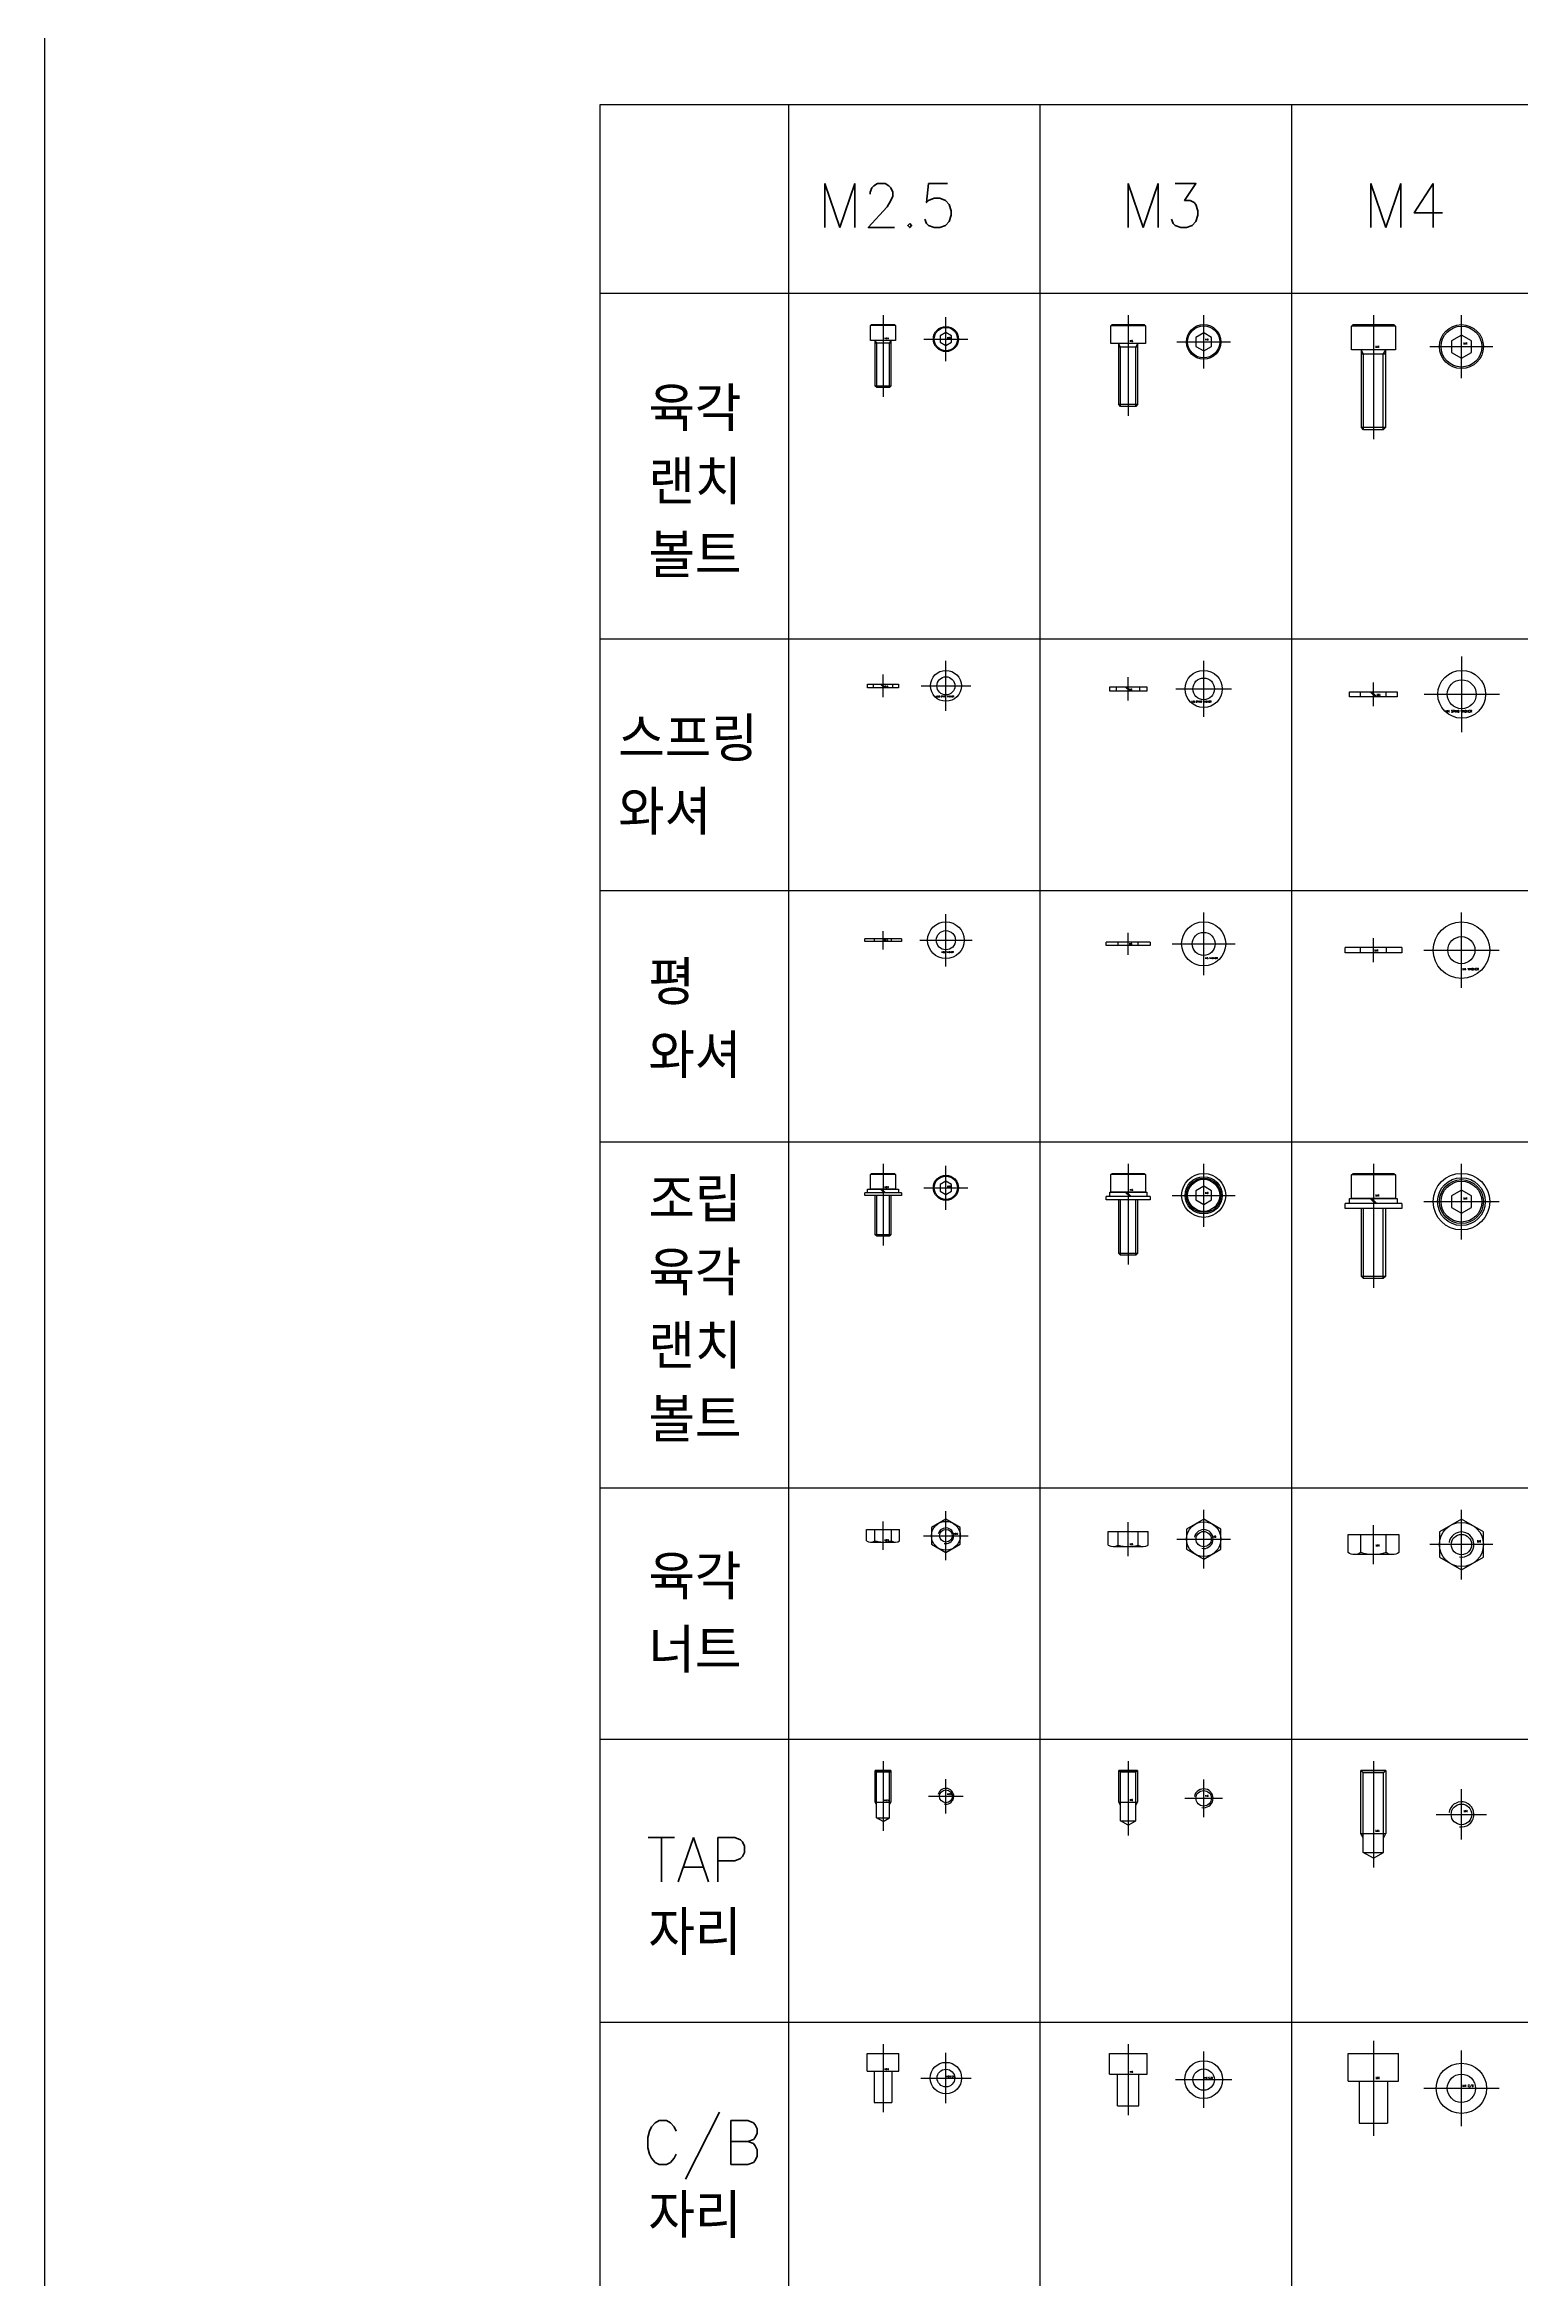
# Model space of a CAD drawing. Header units: millimetres. Extents: x -69 to 11173, y 1341 to 6119.
# Drawn here: x 2498.1 to 2733, y 5151.9 to 5507.4 of the extents above; entities that cross this region are included whole.
import ezdxf

# ---------------------------------------------------------------- set-up
doc = ezdxf.new("R2010")
doc.units = ezdxf.units.MM
for name, pattern in [('CENTER', [50.8, 31.75, -6.35, 6.35, -6.35]), ('HIDDEN', [9.525, 6.35, -3.175]), ('PHANTOM', [63.5, 31.75, -6.35, 6.35, -6.35, 6.35, -6.35])]:
    doc.linetypes.add(name, pattern=pattern)
for name, color, linetype in [('1', 220, 'CENTER'), ('3', 223, 'HIDDEN'), ('4', 3, 'PHANTOM')]:
    doc.layers.add(name, color=color, linetype=linetype)
doc.styles.get("Standard").update_dxf_attribs({"font": 'romans.shx', "bigfont": 'whgtxt.shx'})

msp = doc.modelspace()

# ---------------------------------------------------------------- linework, layer by layer
at = {"color": 8}
for p, q in [((2586.43952, 5497.83639), (3146.43952, 5497.83639)), ((2586.43952, 4920.33639), (2586.43952, 5497.83639)), ((2616.43952, 4920.33639), (2616.43952, 5497.83639)), ((2656.43952, 4920.33639), (2656.43952, 5497.83639)), ((2696.43952, 4920.33639), (2696.43952, 5497.83639)), ((2586.43952, 5467.83639), (3146.43952, 5467.83639)), ((2586.43952, 5412.83639), (3146.43952, 5412.83639)), ((2586.43952, 5372.83639), (3146.43952, 5372.83639)), ((2586.43952, 5332.83639), (3146.43952, 5332.83639)), ((2586.43952, 5277.83639), (3146.43952, 5277.83639)), ((2586.43952, 5237.83639), (3146.43952, 5237.83639)), ((2586.43952, 5192.83639), (3146.43952, 5192.83639))]:
    msp.add_line(p, q, dxfattribs=at)
for p, q in [((2629.43952, 5462.66972), (2629.60619, 5462.83639)), ((2633.43952, 5462.66972), (2629.43952, 5462.66972)), ((2629.43952, 5460.33639), (2629.43952, 5462.66972)), ((2633.43952, 5460.33639), (2629.43952, 5460.33639)), ((2629.60619, 5462.83639), (2633.27286, 5462.83639)), ((2630.18952, 5453.06192), (2630.18952, 5460.33639)), ((2632.68952, 5459.86242), (2630.18952, 5459.86242)), ((2632.68952, 5460.33639), (2632.68952, 5453.06192)), ((2633.27286, 5462.83639), (2633.43952, 5462.66972)), ((2633.43952, 5462.66972), (2633.43952, 5460.33639)), ((2641.43952, 5461.59381), (2640.53043, 5461.07018)), ((2640.53043, 5461.07018), (2640.53043, 5460.01927)), ((2640.53043, 5460.01927), (2641.43952, 5459.49563)), ((2642.34861, 5461.07018), (2641.43952, 5461.59381)), ((2641.43952, 5459.49563), (2642.34861, 5460.01927)), ((2642.34861, 5460.01927), (2642.34861, 5461.07018)), ((2667.68952, 5462.63639), (2667.88952, 5462.83639)), ((2673.18952, 5462.63639), (2667.68952, 5462.63639)), ((2667.68952, 5459.83639), (2667.68952, 5462.63639)), ((2673.18952, 5459.83639), (2667.68952, 5459.83639)), ((2667.88952, 5462.83639), (2672.98952, 5462.83639)), ((2668.93952, 5450.10702), (2668.93952, 5459.83639)), ((2671.93952, 5459.83639), (2671.93952, 5450.10702)), ((2672.98952, 5462.83639), (2673.18952, 5462.63639)), ((2673.18952, 5462.63639), (2673.18952, 5459.83639)), ((2682.43952, 5461.52889), (2681.18952, 5460.80889)), ((2681.18952, 5460.80889), (2681.18952, 5459.36389)), ((2683.68952, 5460.80889), (2682.43952, 5461.52889)), ((2683.68952, 5459.36389), (2683.68952, 5460.80889)), ((2705.93952, 5462.58184), (2706.19407, 5462.83639)), ((2705.93952, 5458.83639), (2705.93952, 5462.58184)), ((2712.93952, 5462.58184), (2705.93952, 5462.58184)), ((2706.19407, 5462.83639), (2712.68498, 5462.83639)), ((2712.68498, 5462.83639), (2712.93952, 5462.58184)), ((2712.93952, 5462.58184), (2712.93952, 5458.83639)), ((2723.43952, 5461.1723), (2721.84861, 5460.25593)), ((2721.84861, 5460.25593), (2721.84861, 5458.41684)), ((2725.03043, 5460.25593), (2723.43952, 5461.1723)), ((2725.03043, 5458.41684), (2725.03043, 5460.25593)), ((2671.93952, 5459.26763), (2668.93952, 5459.26763)), ((2681.18952, 5459.36389), (2682.43952, 5458.64389)), ((2682.43952, 5458.64389), (2683.68952, 5459.36389)), ((2712.93952, 5458.83639), (2705.93952, 5458.83639)), ((2707.53043, 5446.45356), (2707.53043, 5458.83639)), ((2711.34861, 5458.11251), (2707.53043, 5458.11251)), ((2711.34861, 5458.83639), (2711.34861, 5446.45356)), ((2721.84861, 5458.41684), (2723.43952, 5457.50048)), ((2723.43952, 5457.50048), (2725.03043, 5458.41684)), ((2632.68952, 5453.06192), (2630.18952, 5453.06192)), ((2630.43309, 5452.83639), (2630.18952, 5453.06192)), ((2632.44592, 5452.83639), (2630.43309, 5452.83639)), ((2632.68952, 5453.06192), (2632.44592, 5452.83639)), ((2671.93952, 5450.10702), (2668.93952, 5450.10702)), ((2669.21016, 5449.83639), (2668.93952, 5450.10702)), ((2671.66889, 5449.83639), (2669.21016, 5449.83639)), ((2671.93952, 5450.10702), (2671.66889, 5449.83639)), ((2711.34861, 5446.45356), (2707.53043, 5446.45356)), ((2707.87487, 5446.10912), (2707.53043, 5446.45356)), ((2711.00417, 5446.10912), (2707.87487, 5446.10912)), ((2711.34861, 5446.45356), (2711.00417, 5446.10912)), ((2628.98119, 5405.08639), (2628.98119, 5405.66972)), ((2628.98119, 5405.66972), (2633.89786, 5405.66972)), ((2633.89786, 5405.08639), (2628.98119, 5405.08639)), ((2631.63397, 5405.08639), (2631.05063, 5405.66972)), ((2631.82841, 5405.08639), (2631.24508, 5405.66972)), ((2633.89786, 5405.66972), (2633.89786, 5405.08639)), ((2667.48952, 5404.53639), (2667.48952, 5405.23639)), ((2667.48952, 5405.23639), (2673.38952, 5405.23639)), ((2673.38952, 5404.53639), (2667.48952, 5404.53639)), ((2670.67286, 5404.53639), (2669.97286, 5405.23639)), ((2670.90619, 5404.53639), (2670.20619, 5405.23639)), ((2673.38952, 5405.23639), (2673.38952, 5404.53639)), ((2705.63952, 5404.43639), (2713.23952, 5404.43639)), ((2705.63952, 5403.63639), (2705.63952, 5404.43639)), ((2713.23952, 5403.63639), (2705.63952, 5403.63639)), ((2709.70619, 5403.63639), (2708.90619, 5404.43639)), ((2709.97286, 5403.63639), (2709.17286, 5404.43639)), ((2713.23952, 5404.43639), (2713.23952, 5403.63639)), ((2628.52286, 5364.71139), (2628.52286, 5365.12806)), ((2634.35619, 5365.12806), (2628.52286, 5365.12806)), ((2634.35619, 5364.71139), (2628.52286, 5364.71139)), ((2634.35619, 5365.12806), (2634.35619, 5364.71139)), ((2666.93952, 5364.08639), (2666.93952, 5364.58639)), ((2673.93952, 5364.58639), (2666.93952, 5364.58639)), ((2673.93952, 5364.08639), (2666.93952, 5364.08639)), ((2673.93952, 5364.58639), (2673.93952, 5364.08639)), ((2713.93952, 5363.73639), (2704.93952, 5363.73639)), ((2704.93952, 5362.93639), (2704.93952, 5363.73639)), ((2713.93952, 5363.73639), (2713.93952, 5362.93639)), ((2713.93952, 5362.93639), (2704.93952, 5362.93639)), ((2628.52286, 5324.33639), (2628.52286, 5324.75306)), ((2634.35619, 5324.75306), (2628.52286, 5324.75306)), ((2628.98119, 5324.75306), (2628.98119, 5325.33639)), ((2628.98119, 5325.33639), (2633.89786, 5325.33639)), ((2633.89786, 5324.75306), (2628.98119, 5324.75306)), ((2629.43952, 5327.66972), (2629.60619, 5327.83639)), ((2629.43952, 5325.33639), (2629.43952, 5327.66972)), ((2633.43952, 5327.66972), (2629.43952, 5327.66972)), ((2633.43952, 5325.33639), (2629.43952, 5325.33639)), ((2629.60619, 5327.83639), (2633.27286, 5327.83639)), ((2631.63397, 5324.75306), (2631.05063, 5325.33639)), ((2631.82841, 5324.75306), (2631.24508, 5325.33639)), ((2633.27286, 5327.83639), (2633.43952, 5327.66972)), ((2633.43952, 5327.66972), (2633.43952, 5325.33639)), ((2633.89786, 5325.33639), (2633.89786, 5324.75306)), ((2634.35619, 5324.75306), (2634.35619, 5324.33639)), ((2641.43952, 5326.59381), (2640.53043, 5326.07018)), ((2640.53043, 5326.07018), (2640.53043, 5325.01927)), ((2640.53043, 5325.01927), (2641.43952, 5324.49563)), ((2642.34861, 5326.07018), (2641.43952, 5326.59381)), ((2641.43952, 5324.49563), (2642.34861, 5325.01927)), ((2642.34861, 5325.01927), (2642.34861, 5326.07018)), ((2667.48952, 5324.13639), (2667.48952, 5324.83639)), ((2667.48952, 5324.83639), (2673.38952, 5324.83639)), ((2667.68952, 5327.63639), (2667.88952, 5327.83639)), ((2673.18952, 5327.63639), (2667.68952, 5327.63639)), ((2667.68952, 5324.83639), (2667.68952, 5327.63639)), ((2673.18952, 5324.83639), (2667.68952, 5324.83639)), ((2667.88952, 5327.83639), (2672.98952, 5327.83639)), ((2670.67286, 5324.13639), (2669.97286, 5324.83639)), ((2670.90619, 5324.13639), (2670.20619, 5324.83639)), ((2672.98952, 5327.83639), (2673.18952, 5327.63639)), ((2673.18952, 5327.63639), (2673.18952, 5324.83639)), ((2673.38952, 5324.83639), (2673.38952, 5324.13639)), ((2682.43952, 5325.77889), (2681.18952, 5325.05889)), ((2681.18952, 5325.05889), (2681.18952, 5323.61389)), ((2683.68952, 5325.05889), (2682.43952, 5325.77889)), ((2683.68952, 5323.61389), (2683.68952, 5325.05889)), ((2705.93952, 5327.58184), (2706.19407, 5327.83639)), ((2712.93952, 5327.58184), (2705.93952, 5327.58184)), ((2705.93952, 5323.83639), (2705.93952, 5327.58184)), ((2706.19407, 5327.83639), (2712.68498, 5327.83639)), ((2712.68498, 5327.83639), (2712.93952, 5327.58184)), ((2712.93952, 5327.58184), (2712.93952, 5323.83639)), ((2723.43952, 5325.1723), (2721.84861, 5324.25593)), ((2725.03043, 5324.25593), (2723.43952, 5325.1723)), ((2634.35619, 5324.33639), (2628.52286, 5324.33639)), ((2630.18952, 5318.06192), (2630.18952, 5324.33639)), ((2632.68952, 5324.33639), (2632.68952, 5318.06192)), ((2666.93952, 5323.63639), (2666.93952, 5324.13639)), ((2673.93952, 5324.13639), (2666.93952, 5324.13639)), ((2673.93952, 5323.63639), (2666.93952, 5323.63639)), ((2673.38952, 5324.13639), (2667.48952, 5324.13639)), ((2668.93952, 5315.10702), (2668.93952, 5323.63639)), ((2671.93952, 5323.63639), (2671.93952, 5315.10702)), ((2673.93952, 5324.13639), (2673.93952, 5323.63639)), ((2681.18952, 5323.61389), (2682.43952, 5322.89389)), ((2682.43952, 5322.89389), (2683.68952, 5323.61389)), ((2713.93952, 5323.03639), (2704.93952, 5323.03639)), ((2704.93952, 5322.23639), (2704.93952, 5323.03639)), ((2713.93952, 5322.23639), (2704.93952, 5322.23639)), ((2705.63952, 5323.83639), (2713.23952, 5323.83639)), ((2705.63952, 5323.03639), (2705.63952, 5323.83639)), ((2713.23952, 5323.03639), (2705.63952, 5323.03639)), ((2712.93952, 5323.83639), (2705.93952, 5323.83639)), ((2707.53043, 5311.45356), (2707.53043, 5322.23639)), ((2709.70619, 5323.03639), (2708.90619, 5323.83639)), ((2709.97286, 5323.03639), (2709.17286, 5323.83639)), ((2711.34861, 5322.23639), (2711.34861, 5311.45356)), ((2713.23952, 5323.83639), (2713.23952, 5323.03639)), ((2713.93952, 5323.03639), (2713.93952, 5322.23639)), ((2721.84861, 5324.25593), (2721.84861, 5322.41684)), ((2721.84861, 5322.41684), (2723.43952, 5321.50048)), ((2723.43952, 5321.50048), (2725.03043, 5322.41684)), ((2725.03043, 5322.41684), (2725.03043, 5324.25593)), ((2630.43309, 5317.83639), (2630.18952, 5318.06192)), ((2632.68952, 5318.06192), (2630.18952, 5318.06192)), ((2632.44592, 5317.83639), (2630.43309, 5317.83639)), ((2632.68952, 5318.06192), (2632.44592, 5317.83639)), ((2671.93952, 5315.10702), (2668.93952, 5315.10702)), ((2669.21016, 5314.83639), (2668.93952, 5315.10702)), ((2671.66889, 5314.83639), (2669.21016, 5314.83639)), ((2671.93952, 5315.10702), (2671.66889, 5314.83639)), ((2707.87487, 5311.10912), (2707.53043, 5311.45356)), ((2711.34861, 5311.45356), (2707.53043, 5311.45356)), ((2711.00417, 5311.10912), (2707.87487, 5311.10912)), ((2711.34861, 5311.45356), (2711.00417, 5311.10912)), ((2628.79494, 5269.40627), (2628.79494, 5271.19181)), ((2628.79494, 5271.19181), (2634.08411, 5271.19181)), ((2630.11677, 5269.40627), (2630.11677, 5271.19181)), ((2632.76227, 5269.40627), (2632.76227, 5271.19181)), ((2634.08411, 5269.40627), (2634.08411, 5271.19181)), ((2641.43952, 5272.83639), (2639.14786, 5271.51639)), ((2639.14786, 5271.51639), (2639.14786, 5268.86722)), ((2643.73119, 5271.51639), (2641.43952, 5272.83639)), ((2643.73119, 5268.86722), (2643.73119, 5271.51639)), ((2682.43952, 5272.83639), (2679.68952, 5271.25239)), ((2679.68952, 5271.25239), (2679.68952, 5268.07339)), ((2685.18952, 5271.25239), (2682.43952, 5272.83639)), ((2685.18952, 5268.07339), (2685.18952, 5271.25239)), ((2629.45494, 5269.19181), (2633.42411, 5269.19181)), ((2639.14786, 5268.86722), (2641.43952, 5267.54722)), ((2641.43952, 5267.54722), (2643.73119, 5268.86722)), ((2667.26602, 5270.86289), (2673.61302, 5270.86289)), ((2667.26602, 5268.72025), (2667.26602, 5270.86289)), ((2668.05802, 5268.46289), (2672.82102, 5268.46289)), ((2668.85222, 5268.72025), (2668.85222, 5270.86289)), ((2672.02682, 5268.72025), (2672.02682, 5270.86289)), ((2673.61302, 5268.72025), (2673.61302, 5270.86289)), ((2679.68952, 5268.07339), (2682.43952, 5266.48939)), ((2682.43952, 5266.48939), (2685.18952, 5268.07339)), ((2707.4188, 5267.50754), (2707.4188, 5270.39494)), ((2711.46025, 5267.50754), (2711.46025, 5270.39494)), ((2712.47061, 5267.19494), (2706.40843, 5267.19494)), ((2630.41505, 5232.61086), (2630.18952, 5232.83639)), ((2632.68952, 5232.83639), (2630.18952, 5232.83639)), ((2630.18952, 5232.83639), (2632.68952, 5232.83639)), ((2632.46399, 5232.61086), (2630.41505, 5232.61086)), ((2630.41505, 5225.33639), (2630.41505, 5232.61086)), ((2632.68952, 5232.83639), (2632.46399, 5232.61086)), ((2632.46399, 5225.33639), (2632.46399, 5232.61086)), ((2668.93952, 5232.83639), (2671.93952, 5232.83639)), ((2671.93952, 5232.83639), (2668.93952, 5232.83639)), ((2669.21016, 5232.56576), (2668.93952, 5232.83639)), ((2671.66889, 5232.56576), (2669.21016, 5232.56576)), ((2669.21016, 5224.83639), (2669.21016, 5232.56576)), ((2671.93952, 5232.83639), (2671.66889, 5232.56576)), ((2671.66889, 5224.83639), (2671.66889, 5232.56576)), ((2707.81452, 5232.47555), (2707.43952, 5232.83639)), ((2711.43952, 5232.83639), (2707.43952, 5232.83639)), ((2707.43952, 5232.83639), (2711.43952, 5232.83639)), ((2711.06452, 5232.47555), (2707.81452, 5232.47555)), ((2707.81452, 5219.83639), (2707.81452, 5232.47555)), ((2711.43952, 5232.83639), (2711.06452, 5232.47555)), ((2711.06452, 5219.83639), (2711.06452, 5232.47555)), ((2630.18952, 5227.83639), (2632.68952, 5227.83639)), ((2630.41505, 5225.33639), (2632.46399, 5225.33639)), ((2631.43952, 5224.75306), (2630.41505, 5225.33639)), ((2631.43952, 5224.75306), (2632.46399, 5225.33639)), ((2668.93952, 5227.83639), (2671.93952, 5227.83639)), ((2669.21016, 5224.83639), (2671.66889, 5224.83639)), ((2670.43952, 5224.13639), (2669.21016, 5224.83639)), ((2670.43952, 5224.13639), (2671.66889, 5224.83639)), ((2707.43952, 5222.83639), (2711.43952, 5222.83639)), ((2709.43952, 5218.90306), (2707.81452, 5219.83639)), ((2707.81452, 5219.83639), (2711.06452, 5219.83639)), ((2709.43952, 5218.90306), (2711.06452, 5219.83639)), ((2628.93952, 5187.83639), (2633.93952, 5187.83639)), ((2628.93952, 5185.03639), (2628.93952, 5187.83639)), ((2633.93952, 5185.03639), (2633.93952, 5187.83639)), ((2667.43952, 5184.53639), (2667.43952, 5187.83639)), ((2667.43952, 5187.83639), (2673.43952, 5187.83639)), ((2673.43952, 5184.53639), (2673.43952, 5187.83639)), ((2705.43952, 5187.83639), (2713.43952, 5187.83639)), ((2705.43952, 5183.43639), (2705.43952, 5187.83639)), ((2713.43952, 5183.43639), (2713.43952, 5187.83639)), ((2628.93952, 5185.03639), (2633.93952, 5185.03639)), ((2630.03952, 5185.03639), (2630.03952, 5180.03639)), ((2632.83952, 5185.03639), (2632.83952, 5180.03639)), ((2667.43952, 5184.53639), (2673.43952, 5184.53639)), ((2668.73954, 5179.53639), (2668.73954, 5184.53639)), ((2672.13952, 5179.53639), (2672.13952, 5184.53639)), ((2705.43952, 5183.43639), (2713.43952, 5183.43639)), ((2707.18952, 5183.43639), (2707.18952, 5176.76972)), ((2711.68952, 5183.43639), (2711.68952, 5176.76972)), ((2630.03952, 5180.03639), (2632.83952, 5180.03639)), ((2668.73954, 5179.53639), (2672.13952, 5179.53639)), ((2707.18952, 5176.76972), (2711.68952, 5176.76972))]:
    msp.add_line(p, q)
msp.add_lwpolyline([(2498.09085, 5745.87219), (3426.13132, 5745.87219), (3426.13132, 4813.76463), (2498.09085, 4813.76463)], close=True)
msp.add_lwpolyline([(2726.93952, 5266.77421), (2726.93952, 5270.81566), (2723.43952, 5272.83639), (2719.93952, 5270.81566), (2719.93952, 5266.77421), (2723.43952, 5264.75349), (2726.93952, 5266.77421)])
msp.add_lwpolyline([(2713.48097, 5270.39494), (2713.48097, 5267.50754, -0.309401076), (2711.46025, 5267.50754, -0.154700538), (2707.4188, 5267.50754, -0.309401076), (2705.39807, 5267.50754), (2705.39807, 5270.39494), (2713.48097, 5270.39494)], format="xyb")
for centre, radius in [((2641.43952, 5460.54472), 2), ((2641.43952, 5460.54472), 1.85455), ((2682.43952, 5460.08639), 2.75), ((2682.43952, 5460.08639), 2.55), ((2723.43952, 5459.33639), 3.5), ((2723.43952, 5459.33639), 3.24545), ((2641.43952, 5405.37806), 2.45833), ((2641.43952, 5405.37806), 1.43789), ((2682.43952, 5404.88639), 2.95), ((2682.43952, 5404.88639), 1.72547), ((2723.48727, 5404.03639), 3.8), ((2723.48727, 5404.03639), 2.3), ((2641.43952, 5364.91972), 2.91667), ((2682.43952, 5364.33639), 3.5), ((2723.43952, 5363.33639), 4.5), ((2641.43952, 5364.91972), 1.52778), ((2682.43952, 5364.33639), 1.83333), ((2723.43952, 5363.33639), 2.15), ((2641.43952, 5325.54472), 2), ((2641.43952, 5325.54472), 1.85455), ((2682.43952, 5324.33639), 3.5), ((2682.43952, 5324.33639), 2.95), ((2682.43952, 5324.33639), 2.75), ((2682.43952, 5324.33639), 2.55), ((2723.43952, 5323.33639), 4.5), ((2723.43952, 5323.33639), 3.8), ((2723.43952, 5323.33639), 3.5), ((2723.43952, 5323.33639), 3.24545), ((2641.43952, 5270.19181), 2.29167), ((2641.43952, 5270.19181), 1.00958), ((2682.43952, 5269.66289), 2.75), ((2723.43952, 5268.79494), 3.5), ((2682.43952, 5269.66289), 1.2115), ((2723.43952, 5268.79494), 1.62111), ((2641.43952, 5228.75306), 1.02447), ((2682.43952, 5228.43639), 1.22937), ((2723.43952, 5225.86972), 1.63916), ((2641.43952, 5183.93639), 2.5), ((2682.43952, 5183.68639), 3), ((2723.43952, 5182.30306), 4), ((2723.43952, 5182.30306), 4), ((2641.43952, 5183.93639), 1.4), ((2682.43952, 5183.68639), 1.7), ((2723.43952, 5182.30306), 2.25)]:
    msp.add_circle(centre, radius)
for centre, radius, start, end in [((2629.45586, 5270.31741), 1.1256, 234.0436619, 305.9563381), ((2631.36866, 5272.94114), 3.75, 250.4981147, 271.0826943), ((2631.51038, 5272.94114), 3.75, 268.9173057, 289.5018853), ((2633.42319, 5270.31741), 1.1256, 234.0436619, 305.9563381), ((2668.05912, 5269.81361), 1.35072, 234.0436619, 305.9563381), ((2670.35449, 5272.96209), 4.5, 250.4981147, 271.0826943), ((2670.52455, 5272.96209), 4.5, 268.9173057, 289.5018853), ((2672.81992, 5269.81361), 1.35072, 234.0436619, 305.9563381)]:
    msp.add_arc(centre, radius, start, end)
at = {"layer": '1', "ltscale": 2}
for p, q in [((2631.43952, 5464.33639), (2631.43952, 5451.33639)), ((2641.43952, 5457.04472), (2641.43952, 5464.04472)), ((2637.93952, 5460.54472), (2644.93952, 5460.54472)), ((2641.43952, 5401.41972), (2641.43952, 5409.33639)), ((2637.48119, 5405.37806), (2645.39786, 5405.37806)), ((2641.43952, 5360.75306), (2641.43952, 5369.08639)), ((2637.27286, 5364.91972), (2645.60619, 5364.91972)), ((2631.43952, 5329.33639), (2631.43952, 5316.33639)), ((2641.43952, 5322.04472), (2641.43952, 5329.04472)), ((2637.93952, 5325.54472), (2644.93952, 5325.54472)), ((2631.43952, 5267.94181), (2631.43952, 5272.44181)), ((2641.43952, 5266.29722), (2641.43952, 5274.08639)), ((2670.43952, 5266.96289), (2670.43952, 5272.36289)), ((2709.43952, 5265.69494), (2709.43952, 5271.89494)), ((2637.89786, 5270.19181), (2644.98119, 5270.19181)), ((2631.43952, 5234.33639), (2631.43952, 5223.25306)), ((2670.43952, 5234.33639), (2670.43952, 5222.53639)), ((2638.68952, 5228.75306), (2644.18952, 5228.75306)), ((2641.43952, 5226.00306), (2641.43952, 5231.50306)), ((2682.43952, 5225.43639), (2682.43952, 5231.43639)), ((2679.43952, 5228.43639), (2685.43952, 5228.43639))]:
    msp.add_line(p, q, dxfattribs=at)
at = {"layer": '1', "ltscale": 3}
for p, q in [((2670.43952, 5464.33639), (2670.43952, 5448.33639)), ((2682.43952, 5455.83639), (2682.43952, 5464.33639)), ((2678.18952, 5460.08639), (2686.68952, 5460.08639)), ((2682.43952, 5400.43639), (2682.43952, 5409.33639)), ((2677.98952, 5404.88639), (2686.88952, 5404.88639)), ((2682.43952, 5359.33639), (2682.43952, 5369.33639)), ((2677.43952, 5364.33639), (2687.43952, 5364.33639)), ((2670.43952, 5329.33639), (2670.43952, 5313.33639)), ((2682.43952, 5319.33639), (2682.43952, 5329.33639)), ((2677.43952, 5324.33639), (2687.43952, 5324.33639)), ((2682.43952, 5264.98939), (2682.43952, 5274.33639)), ((2723.43952, 5263.25349), (2723.43952, 5274.33639)), ((2678.18952, 5269.66289), (2686.68952, 5269.66289)), ((2728.43952, 5268.79494), (2718.43952, 5268.79494)), ((2709.43952, 5234.33639), (2709.43952, 5217.40306)), ((2723.43952, 5221.86972), (2723.43952, 5229.86972)), ((2719.43952, 5225.86972), (2727.43952, 5225.86972)), ((2631.43952, 5189.33639), (2631.43952, 5178.53639)), ((2641.43952, 5179.93639), (2641.43952, 5187.93639)), ((2670.43952, 5189.33639), (2670.43952, 5178.03639)), ((2682.43952, 5179.18639), (2682.43952, 5188.18639)), ((2637.43952, 5183.93639), (2645.43952, 5183.93639)), ((2677.93952, 5183.68639), (2686.93952, 5183.68639))]:
    msp.add_line(p, q, dxfattribs=at)
at = {"layer": '1', "ltscale": 4}
for p, q in [((2709.43952, 5464.33639), (2709.43952, 5444.60912)), ((2723.43952, 5454.33639), (2723.43952, 5464.33639)), ((2718.43952, 5459.33639), (2728.43952, 5459.33639)), ((2723.48727, 5398.03639), (2723.48727, 5410.03639)), ((2717.48727, 5404.03639), (2729.48727, 5404.03639)), ((2723.43952, 5357.33639), (2723.43952, 5369.33639)), ((2717.43952, 5363.33639), (2729.43952, 5363.33639)), ((2709.43952, 5329.33639), (2709.43952, 5309.60912)), ((2723.43952, 5317.33639), (2723.43952, 5329.33639)), ((2717.43952, 5323.33639), (2729.43952, 5323.33639)), ((2709.43952, 5189.83639), (2709.43952, 5174.76972)), ((2723.43952, 5176.30306), (2723.43952, 5188.30306)), ((2717.43952, 5182.30306), (2729.43952, 5182.30306))]:
    msp.add_line(p, q, dxfattribs=at)
at = {"layer": '1', "linetype": 'ByBlock'}
for p, q in [((2630.43309, 5459.86242), (2630.18952, 5460.33639)), ((2630.43309, 5452.83639), (2630.43309, 5459.86242)), ((2632.44592, 5459.86242), (2632.68952, 5460.33639)), ((2632.44592, 5452.83639), (2632.44592, 5459.86242)), ((2669.21016, 5459.26763), (2668.93952, 5459.73639)), ((2671.66889, 5459.26763), (2671.93952, 5459.73639)), ((2669.21016, 5449.83639), (2669.21016, 5459.26763)), ((2671.66889, 5449.83639), (2671.66889, 5459.26763)), ((2707.87487, 5458.11251), (2707.53043, 5458.70912)), ((2707.87487, 5446.10912), (2707.87487, 5458.11251)), ((2711.00417, 5458.11251), (2711.34861, 5458.70912)), ((2711.00417, 5446.10912), (2711.00417, 5458.11251)), ((2630.43309, 5317.83639), (2630.43309, 5324.33639)), ((2632.44592, 5317.83639), (2632.44592, 5324.33639)), ((2669.21016, 5314.83639), (2669.21016, 5323.63639)), ((2671.66889, 5314.83639), (2671.66889, 5323.63639)), ((2707.87487, 5311.10912), (2707.87487, 5322.23639)), ((2711.00417, 5311.10912), (2711.00417, 5322.23639)), ((2630.18952, 5227.83639), (2630.18952, 5232.83639)), ((2632.68952, 5232.83639), (2632.68952, 5227.83639)), ((2668.93952, 5227.83639), (2668.93952, 5232.83639)), ((2671.93952, 5232.83639), (2671.93952, 5227.83639)), ((2707.43952, 5222.83639), (2707.43952, 5232.83639)), ((2711.43952, 5232.83639), (2711.43952, 5222.83639)), ((2630.41505, 5227.44575), (2630.18952, 5227.83639)), ((2632.46399, 5227.44575), (2632.68952, 5227.83639)), ((2669.21016, 5227.36763), (2668.93952, 5227.83639)), ((2671.66889, 5227.36763), (2671.93952, 5227.83639)), ((2707.80037, 5222.21137), (2707.43952, 5222.83639)), ((2711.07868, 5222.21137), (2711.43952, 5222.83639))]:
    msp.add_line(p, q, dxfattribs=at)
at = {"layer": '1'}
for p, q in [((2631.43952, 5403.58639), (2631.43952, 5407.16972)), ((2670.43952, 5403.03639), (2670.43952, 5406.73639)), ((2709.43952, 5402.13639), (2709.43952, 5405.93639)), ((2631.43952, 5363.46139), (2631.43952, 5366.37806)), ((2670.43952, 5362.58639), (2670.43952, 5366.08639)), ((2709.43952, 5361.43639), (2709.43952, 5365.23639))]:
    msp.add_line(p, q, dxfattribs=at)
at = {"layer": '1', "linetype": 'ByBlock'}
for centre, radius, start, end in [((2641.43952, 5270.19181), 1.25, 256.1134596, 166.1134596), ((2682.43952, 5269.66289), 1.5, 258.463041, 168.463041), ((2723.43952, 5268.79494), 2, 261.3730734, 171.3730734), ((2641.43952, 5228.75306), 1.25, 256.1134596, 166.1134596), ((2682.43952, 5228.43639), 1.5, 258.463041, 168.463041), ((2723.43952, 5225.86972), 2, 261.3730734, 171.3730734)]:
    msp.add_arc(centre, radius, start, end, dxfattribs=at)
at = {"layer": '4'}
for p, q in [((2629.89786, 5405.08639), (2629.89786, 5405.66972)), ((2632.98119, 5405.08639), (2632.98119, 5405.66972)), ((2668.58952, 5404.53639), (2668.58952, 5405.23639)), ((2672.28952, 5404.53639), (2672.28952, 5405.23639)), ((2707.38952, 5403.63639), (2707.38952, 5404.43639)), ((2711.48952, 5403.63639), (2711.48952, 5404.43639)), ((2630.10619, 5364.71139), (2630.10619, 5365.12806)), ((2632.77286, 5364.71139), (2632.77286, 5365.12806)), ((2668.83952, 5364.08639), (2668.83952, 5364.58639)), ((2672.03952, 5364.08639), (2672.03952, 5364.58639)), ((2707.38238, 5362.93639), (2707.38238, 5363.73639)), ((2711.49667, 5362.93639), (2711.49667, 5363.73639))]:
    msp.add_line(p, q, dxfattribs=at)

# ---------------------------------------------------------------- texts
for s, p in [('M2.5', (2620.97824, 5478.259)), ('M3', (2669.21293, 5478.259)), ('M4', (2707.82664, 5478.259))]:
    msp.add_text(s, height=7).set_placement(p)
at = {"layer": '3'}
for s, height, p in [('M2.5', 0.208333, (2631.66635, 5460.55126)), ('M2.5', 0.208333, (2641.66635, 5460.64689)), ('M3', 0.25, (2670.71171, 5460.09423)), ('M3', 0.25, (2682.71171, 5460.34423)), ('M4', 0.318182, (2723.78594, 5459.66455)), ('M4', 0.318182, (2709.78594, 5459.16455)), ('M2.5', 0.208333, (2631.55293, 5405.19382)), ('M2.5 SPING WASHER', 0.2083333, (2639.84871, 5403.58167)), ('M3', 0.25, (2670.57562, 5404.66531)), ('M3 SPING WASHER', 0.25, (2680.53055, 5402.73072)), ('M4', 0.322034, (2709.96103, 5403.80246)), ('M4 SPING WASHER', 0.3333333, (2720.94197, 5401.16217)), ('M2.5', 0.208333, (2631.55293, 5364.81882)), ('M3', 0.25, (2670.57562, 5364.21531)), ('M2.5 WASHER', 0.2083333, (2640.74917, 5362.92655)), ('M3 WASHER', 0.25, (2682.69486, 5361.94458)), ('M4', 0.321429, (2709.6145, 5363.10214)), ('M4 WASHER', 0.333333, (2723.58376, 5360.14732)), ('M2.5', 0.208333, (2631.66635, 5325.55126)), ('M2.5', 0.208333, (2641.66635, 5325.64689)), ('M3', 0.25, (2670.71171, 5325.09423)), ('M3', 0.25, (2682.71171, 5324.59423)), ('M4', 0.318182, (2709.78594, 5324.16455)), ('M4', 0.318182, (2723.78594, 5323.66455)), ('M2.5', 0.208333, (2631.66635, 5269.40667)), ('M2.5', 0.208333, (2642.67593, 5270.40667)), ('M3', 0.25, (2670.71171, 5268.72073)), ('M3', 0.25, (2683.92321, 5269.92073)), ('M4', 0.333333, (2709.80244, 5268.48725)), ('M4', 0.333333, (2725.94404, 5269.13872)), ('M2.5', 0.208333, (2641.66635, 5228.96792)), ('M3', 0.25, (2682.71171, 5228.69423)), ('M2.5', 0.208333, (2631.6575, 5228.00767)), ('M3', 0.25, (2670.7011, 5228.04192)), ('M4', 0.333333, (2723.80244, 5226.21351)), ('M4', 0.333333, (2709.78829, 5223.11043)), ('M2.5', 0.208333, (2631.66635, 5185.25126)), ('M2.5 C/B', 0.208333, (2641.53764, 5184.07208)), ('M3', 0.25, (2670.71171, 5184.79423)), ('M3 C/B', 0.25, (2682.55726, 5183.84922)), ('M4', 0.333333, (2709.80244, 5183.78017)), ('M4 C/B', 0.333333, (2723.59651, 5182.52017))]:
    msp.add_text(s, height=height, dxfattribs=at).set_placement(p)
at = {"layer": '3', "color": 7}
for s, p in [('육각', (2594.11055, 5445.89983)), ('랜치', (2594.11055, 5434.23316)), ('볼트', (2594.11055, 5422.56649)), ('스프링', (2589.314, 5393.37083)), ('와셔', (2589.314, 5381.70416)), ('평', (2594.11055, 5354.64396)), ('와셔', (2594.11055, 5342.97729)), ('조립', (2594.11055, 5320.10076)), ('육각', (2594.11055, 5308.4341)), ('랜치', (2594.11055, 5296.76743)), ('볼트', (2594.11055, 5285.10076)), ('육각', (2594.11055, 5260.07957)), ('너트', (2594.11055, 5248.4129)), ('TAP', (2593.77722, 5215.17212)), ('자리', (2594.11055, 5203.50546)), ('C/B', (2593.11055, 5170.17212)), ('자리', (2594.11055, 5158.50546))]:
    msp.add_text(s, height=7, dxfattribs=at).set_placement(p)

doc.saveas('drawing.dxf')
